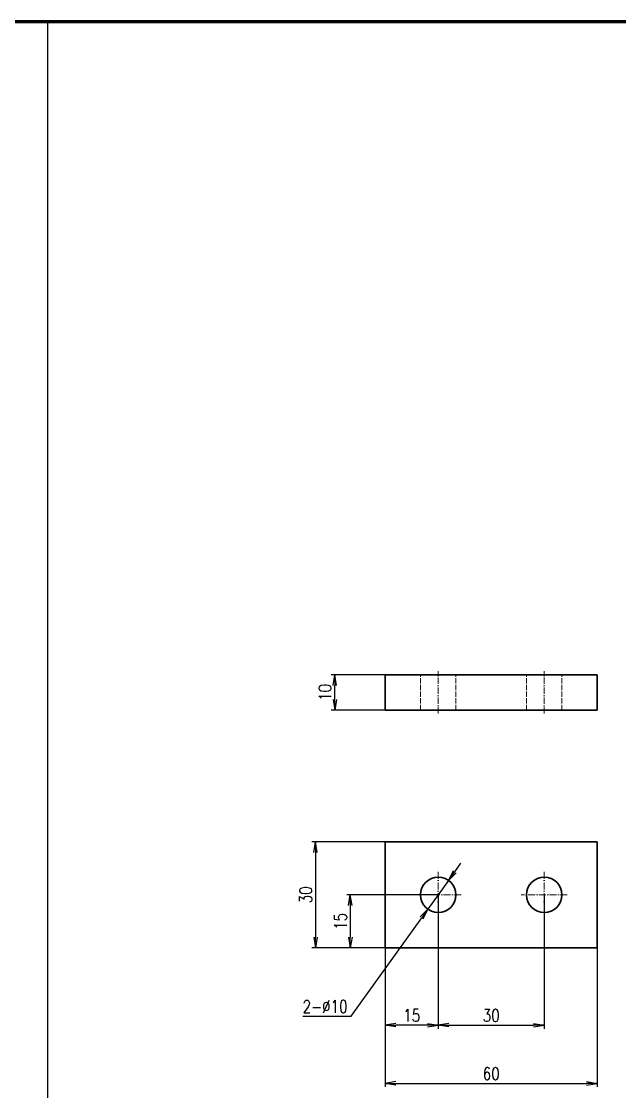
# Model space of a CAD drawing. Header units: millimetres. Extents: x 1333 to 104182, y -63211 to -5704.
# Drawn here: x 48102 to 48271.3, y -62929.9 to -62627.3 of the extents above; entities that cross this region are included whole.
import ezdxf

# ---------------------------------------------------------------- set-up
doc = ezdxf.new("R2010")
doc.units = ezdxf.units.MM
doc.header["$LTSCALE"] = 0.5
doc.linetypes.add('DASHDOT', pattern=[18.5, 12, -3, 0.5, -3])
doc.linetypes.add('DASHED', pattern=[15, 12, -3])
doc.layers.add('08', color=1, linetype='Continuous')
doc.layers.add('4虚线层', color=2, linetype='DASHED')
doc.styles.add('KAI', font='simplex.shx', dxfattribs={"width": 0.8, "bigfont": 'extfont.shx'})
doc.dimstyles.new('KAI', dxfattribs={"dimtxt": 3.5, "dimasz": 3, "dimexe": 1, "dimexo": 0, "dimgap": 1, "dimtad": 1, "dimtoh": 1, "dimdsep": 46, "dimtxsty": 'KAI', "dimblk1": 'OPEN', "dimblk2": 'OPEN', "dimsah": 1, "dimcen": 0, "dimclrd": 7, "dimclre": 7, "dimclrt": 140, "dimazin": 2, "dimtfac": 0.7, "dimtix": 1, "dimtmove": 0, "dimatfit": 3, "dimldrblk": 'OPEN', "dimfxl": 0, "dimtvp": 1, "dimtolj": 2, "dimarcsym": 0})

# ---------------------------------------------------------------- blocks, each defined once
blk = doc.blocks.new('_Open')
at = {"color": 0, "linetype": 'ByBlock', "lineweight": -2}
for p, q in [((-1, 0.17), (0, 0)), ((-1, -0.17), (0, 0)), ((0, 0), (-1, 0))]:
    blk.add_line(p, q, dxfattribs=at)
blk = doc.blocks.new('*D64')
at = {"layer": '08', "color": 7, "lineweight": -2, "transparency": 16777216}
for p, q in [((48204.96, -62859.3), (48184.23, -62859.3)), ((48185.23, -62862.3), (48185.23, -62886.3)), ((48204.96, -62889.3), (48184.23, -62889.3))]:
    blk.add_line(p, q, dxfattribs=at)
at = {"layer": 'Defpoints', "color": 0, "linetype": 'ByBlock', "transparency": 16777216}
for p in [(48204.96, -62859.3), (48185.23, -62889.3), (48204.96, -62889.3)]:
    blk.add_point(p, dxfattribs=at)
at = {"layer": '08', "color": 7, "linetype": 'ByBlock', "lineweight": -2, "transparency": 16777216, "xscale": 3, "yscale": 3, "zscale": 3}
for p, rotation in [((48185.23, -62859.3), 90), ((48185.23, -62889.3), 270)]:
    blk.add_blockref('_Open', p, dxfattribs=dict(at, rotation=rotation))
at = {"layer": '08', "color": 140, "linetype": 'ByBlock', "transparency": 16777216, "insert": (48182.48, -62874.3), "char_height": 3.5, "attachment_point": 5, "rotation": 90, "style": 'KAI'}
blk.add_mtext('\\A2;30', dxfattribs=at)
blk = doc.blocks.new('*D65')
at = {"layer": '08', "color": 7, "lineweight": -2, "transparency": 16777216}
for p, q in [((48204.96, -62889.3), (48204.96, -62928.61)), ((48264.96, -62889.3), (48264.96, -62928.61)), ((48207.96, -62927.61), (48261.96, -62927.61))]:
    blk.add_line(p, q, dxfattribs=at)
at = {"layer": 'Defpoints', "color": 0, "linetype": 'ByBlock', "transparency": 16777216}
for p in [(48204.96, -62889.3), (48264.96, -62889.3), (48264.96, -62927.61)]:
    blk.add_point(p, dxfattribs=at)
at = {"layer": '08', "color": 7, "linetype": 'ByBlock', "lineweight": -2, "transparency": 16777216, "xscale": 3, "yscale": 3, "zscale": 3, "rotation": 180}
blk.add_blockref('_Open', (48204.96, -62927.61), dxfattribs=at)
at = {"layer": '08', "color": 7, "linetype": 'ByBlock', "lineweight": -2, "transparency": 16777216, "xscale": 3, "yscale": 3, "zscale": 3}
blk.add_blockref('_Open', (48264.96, -62927.61), dxfattribs=at)
at = {"layer": '08', "color": 140, "linetype": 'ByBlock', "transparency": 16777216, "insert": (48234.96, -62924.86), "char_height": 3.5, "attachment_point": 5, "style": 'KAI'}
blk.add_mtext('\\A2;60', dxfattribs=at)
blk = doc.blocks.new('*D66')
at = {"layer": '08', "color": 7, "lineweight": -2, "transparency": 16777216}
for p, q in [((48219.96, -62874.3), (48219.96, -62912.15)), ((48204.96, -62889.3), (48204.96, -62912.15)), ((48216.96, -62911.15), (48207.96, -62911.15))]:
    blk.add_line(p, q, dxfattribs=at)
at = {"layer": 'Defpoints', "color": 0, "linetype": 'ByBlock', "transparency": 16777216}
for p in [(48219.96, -62874.3), (48204.96, -62889.3), (48204.96, -62911.15)]:
    blk.add_point(p, dxfattribs=at)
at = {"layer": '08', "color": 7, "linetype": 'ByBlock', "lineweight": -2, "transparency": 16777216, "xscale": 3, "yscale": 3, "zscale": 3, "rotation": 180}
blk.add_blockref('_Open', (48204.96, -62911.15), dxfattribs=at)
at = {"layer": '08', "color": 7, "linetype": 'ByBlock', "lineweight": -2, "transparency": 16777216, "xscale": 3, "yscale": 3, "zscale": 3}
blk.add_blockref('_Open', (48219.96, -62911.15), dxfattribs=at)
at = {"layer": '08', "color": 140, "linetype": 'ByBlock', "transparency": 16777216, "insert": (48212.46, -62908.4), "char_height": 3.5, "attachment_point": 5, "style": 'KAI'}
blk.add_mtext('\\A2;15', dxfattribs=at)
blk = doc.blocks.new('*D67')
at = {"layer": '08', "color": 7, "lineweight": -2, "transparency": 16777216}
for p, q in [((48219.96, -62874.3), (48219.96, -62912.15)), ((48249.96, -62874.3), (48249.96, -62912.15)), ((48222.96, -62911.15), (48246.96, -62911.15))]:
    blk.add_line(p, q, dxfattribs=at)
at = {"layer": 'Defpoints', "color": 0, "linetype": 'ByBlock', "transparency": 16777216}
for p in [(48219.96, -62874.3), (48249.96, -62874.3), (48249.96, -62911.15)]:
    blk.add_point(p, dxfattribs=at)
at = {"layer": '08', "color": 7, "linetype": 'ByBlock', "lineweight": -2, "transparency": 16777216, "xscale": 3, "yscale": 3, "zscale": 3, "rotation": 180}
blk.add_blockref('_Open', (48219.96, -62911.15), dxfattribs=at)
at = {"layer": '08', "color": 7, "linetype": 'ByBlock', "lineweight": -2, "transparency": 16777216, "xscale": 3, "yscale": 3, "zscale": 3}
blk.add_blockref('_Open', (48249.96, -62911.15), dxfattribs=at)
at = {"layer": '08', "color": 140, "linetype": 'ByBlock', "transparency": 16777216, "insert": (48234.96, -62908.4), "char_height": 3.5, "attachment_point": 5, "style": 'KAI'}
blk.add_mtext('\\A2;30', dxfattribs=at)
blk = doc.blocks.new('*D68')
at = {"layer": '08', "color": 7, "lineweight": -2, "transparency": 16777216}
for p, q in [((48219.96, -62874.3), (48194.06, -62874.3)), ((48195.06, -62877.3), (48195.06, -62886.3)), ((48204.96, -62889.3), (48194.06, -62889.3))]:
    blk.add_line(p, q, dxfattribs=at)
at = {"layer": 'Defpoints', "color": 0, "linetype": 'ByBlock', "transparency": 16777216}
for p in [(48219.96, -62874.3), (48195.06, -62889.3), (48204.96, -62889.3)]:
    blk.add_point(p, dxfattribs=at)
at = {"layer": '08', "color": 7, "linetype": 'ByBlock', "lineweight": -2, "transparency": 16777216, "xscale": 3, "yscale": 3, "zscale": 3}
for p, rotation in [((48195.06, -62874.3), 90), ((48195.06, -62889.3), 270)]:
    blk.add_blockref('_Open', p, dxfattribs=dict(at, rotation=rotation))
at = {"layer": '08', "color": 140, "linetype": 'ByBlock', "transparency": 16777216, "insert": (48192.31, -62881.8), "char_height": 3.5, "attachment_point": 5, "rotation": 90, "style": 'KAI'}
blk.add_mtext('\\A2;15', dxfattribs=at)
blk = doc.blocks.new('*D69')
at = {"layer": '08', "color": 7, "lineweight": -2, "transparency": 16777216}
for p, q in [((48204.96, -62812.06), (48189.71, -62812.06)), ((48190.71, -62819.06), (48190.71, -62815.06)), ((48204.96, -62822.06), (48189.71, -62822.06))]:
    blk.add_line(p, q, dxfattribs=at)
at = {"layer": 'Defpoints', "color": 0, "linetype": 'ByBlock', "transparency": 16777216}
for p in [(48190.71, -62812.06), (48204.96, -62812.06), (48204.96, -62822.06)]:
    blk.add_point(p, dxfattribs=at)
at = {"layer": '08', "color": 7, "linetype": 'ByBlock', "lineweight": -2, "transparency": 16777216, "xscale": 3, "yscale": 3, "zscale": 3}
for p, rotation in [((48190.71, -62812.06), 90), ((48190.71, -62822.06), 270)]:
    blk.add_blockref('_Open', p, dxfattribs=dict(at, rotation=rotation))
at = {"layer": '08', "color": 140, "linetype": 'ByBlock', "transparency": 16777216, "insert": (48187.96, -62817.06), "char_height": 3.5, "attachment_point": 5, "rotation": 90, "style": 'KAI'}
blk.add_mtext('\\A2;10', dxfattribs=at)
blk = doc.blocks.new('*D72')
at = {"layer": '08', "color": 7, "lineweight": -2, "transparency": 16777216}
for p, q in [((48224.63, -62867.8), (48226.38, -62865.36)), ((48222.88, -62870.24), (48217.04, -62878.36)), ((48195.28, -62908.63), (48215.29, -62880.79)), ((48181.61, -62908.63), (48195.28, -62908.63))]:
    blk.add_line(p, q, dxfattribs=at)
at = {"layer": 'Defpoints', "color": 0, "linetype": 'ByBlock', "transparency": 16777216}
for p in [(48222.88, -62870.24), (48217.04, -62878.36)]:
    blk.add_point(p, dxfattribs=at)
at = {"layer": '08', "color": 7, "linetype": 'ByBlock', "lineweight": -2, "transparency": 16777216, "xscale": 3, "yscale": 3, "zscale": 3}
for p, rotation in [((48222.88, -62870.24), 234.2849315412499), ((48217.04, -62878.36), 54.28493154124989)]:
    blk.add_blockref('_Open', p, dxfattribs=dict(at, rotation=rotation))
at = {"layer": '08', "color": 140, "linetype": 'ByBlock', "transparency": 16777216, "insert": (48187.94, -62905.88), "char_height": 3.5, "attachment_point": 5, "style": 'KAI'}
blk.add_mtext('\\A2;2-%%C10', dxfattribs=at)

msp = doc.modelspace()

# ---------------------------------------------------------------- linework, layer by layer
at = {"color": 7, "lineweight": 70}
msp.add_line((47706.405, -62627.278), (48512.405, -62627.278), dxfattribs=at)
at = {"color": 1, "linetype": 'DASHDOT', "lineweight": 13, "ltscale": 0.3}
for p, q in [((48219.962, -62823.055), (48219.962, -62811.055)), ((48249.962, -62823.055), (48249.962, -62811.055))]:
    msp.add_line(p, q, dxfattribs=at)
at = {"color": 7, "lineweight": 35}
for p, q in [((48264.962, -62812.055), (48204.962, -62812.055)), ((48264.962, -62822.055), (48204.962, -62822.055)), ((48204.962, -62859.295), (48204.962, -62889.295)), ((48264.962, -62859.295), (48204.962, -62859.295)), ((48264.962, -62889.295), (48264.962, -62859.295)), ((48204.962, -62889.295), (48264.962, -62889.295))]:
    msp.add_line(p, q, dxfattribs=at)
at = {"color": 7, "lineweight": 35, "ltscale": 0.25}
for p, q in [((48204.962, -62812.055), (48204.962, -62822.055)), ((48264.962, -62812.055), (48264.962, -62822.055))]:
    msp.add_line(p, q, dxfattribs=at)
at = {"color": 2, "linetype": 'DASHED', "lineweight": 13, "ltscale": 0.25}
for p, q in [((48214.962, -62822.055), (48214.962, -62812.055)), ((48224.962, -62822.055), (48224.962, -62812.055)), ((48244.962, -62822.055), (48244.962, -62812.055)), ((48254.962, -62822.055), (48254.962, -62812.055))]:
    msp.add_line(p, q, dxfattribs=at)
at = {"color": 1, "linetype": 'DASHDOT', "lineweight": 13, "ltscale": 0.325}
for p, q in [((48219.962, -62867.795), (48219.962, -62880.795)), ((48249.962, -62867.795), (48249.962, -62880.795)), ((48226.462, -62874.295), (48213.462, -62874.295)), ((48256.462, -62874.295), (48243.462, -62874.295))]:
    msp.add_line(p, q, dxfattribs=at)
at = {"color": 7, "lineweight": 35}
for centre in [(48219.962, -62874.295), (48249.962, -62874.295)]:
    msp.add_circle(centre, 5, dxfattribs=at)
at = {"layer": '4虚线层', "color": 3, "linetype": 'ByBlock'}
msp.add_line((48109.405, -62627.278), (48109.405, -63201.278), dxfattribs=at)

# ---------------------------------------------------------------- dimensions: what is measured, and where the dimension line sits
at = {"layer": '08', "color": 3, "linetype": 'ByBlock'}
for base, p1, p2, picture, middle in [((48190.707, -62812.055), (48204.962, -62822.055), (48204.962, -62812.055), '*D69', (48187.957, -62817.055)), ((48185.232, -62889.295), (48204.962, -62859.295), (48204.962, -62889.295), '*D64', (48182.482, -62874.295)), ((48195.061, -62889.295), (48219.962, -62874.295), (48204.962, -62889.295), '*D68', (48192.311, -62881.795))]:
    dim = msp.add_linear_dim(base=base, p1=p1, p2=p2, angle=90, dimstyle='KAI', override={"dimfxl": 0.18, "dimarcsym": 1}, dxfattribs=at)
    dim.commit()
    dim.dimension.update_dxf_attribs({"geometry": picture, "text_midpoint": middle})
dim = msp.add_diameter_dim_2p(p1=(48222.881, -62870.236), p2=(48217.044, -62878.355), dimstyle='KAI', override={"dimgap": 1, "dimdec": 2, "dimzin": 8, "dimpost": '2-%%C<>', "dimtol": 0, "dimlim": 0, "dimtp": 0, "dimtm": 0, "dimtfac": 1, "dimfxl": 0.18, "dimarcsym": 1}, dxfattribs=at)
dim.commit()
dim.dimension.update_dxf_attribs({"geometry": '*D72', "text_midpoint": (48187.944, -62908.63), "dimtype": 163})
for base, p1, p2, picture, middle in [((48204.962, -62911.147), (48219.962, -62874.295), (48204.962, -62889.295), '*D66', (48212.462, -62908.397)), ((48249.962, -62911.147), (48219.962, -62874.295), (48249.962, -62874.295), '*D67', (48234.962, -62908.397)), ((48264.962, -62927.607), (48204.962, -62889.295), (48264.962, -62889.295), '*D65', (48234.962, -62924.857))]:
    dim = msp.add_linear_dim(base=base, p1=p1, p2=p2, dimstyle='KAI', override={"dimfxl": 0.18, "dimarcsym": 1}, dxfattribs=at)
    dim.commit()
    dim.dimension.update_dxf_attribs({"geometry": picture, "text_midpoint": middle})

doc.saveas('drawing.dxf')
